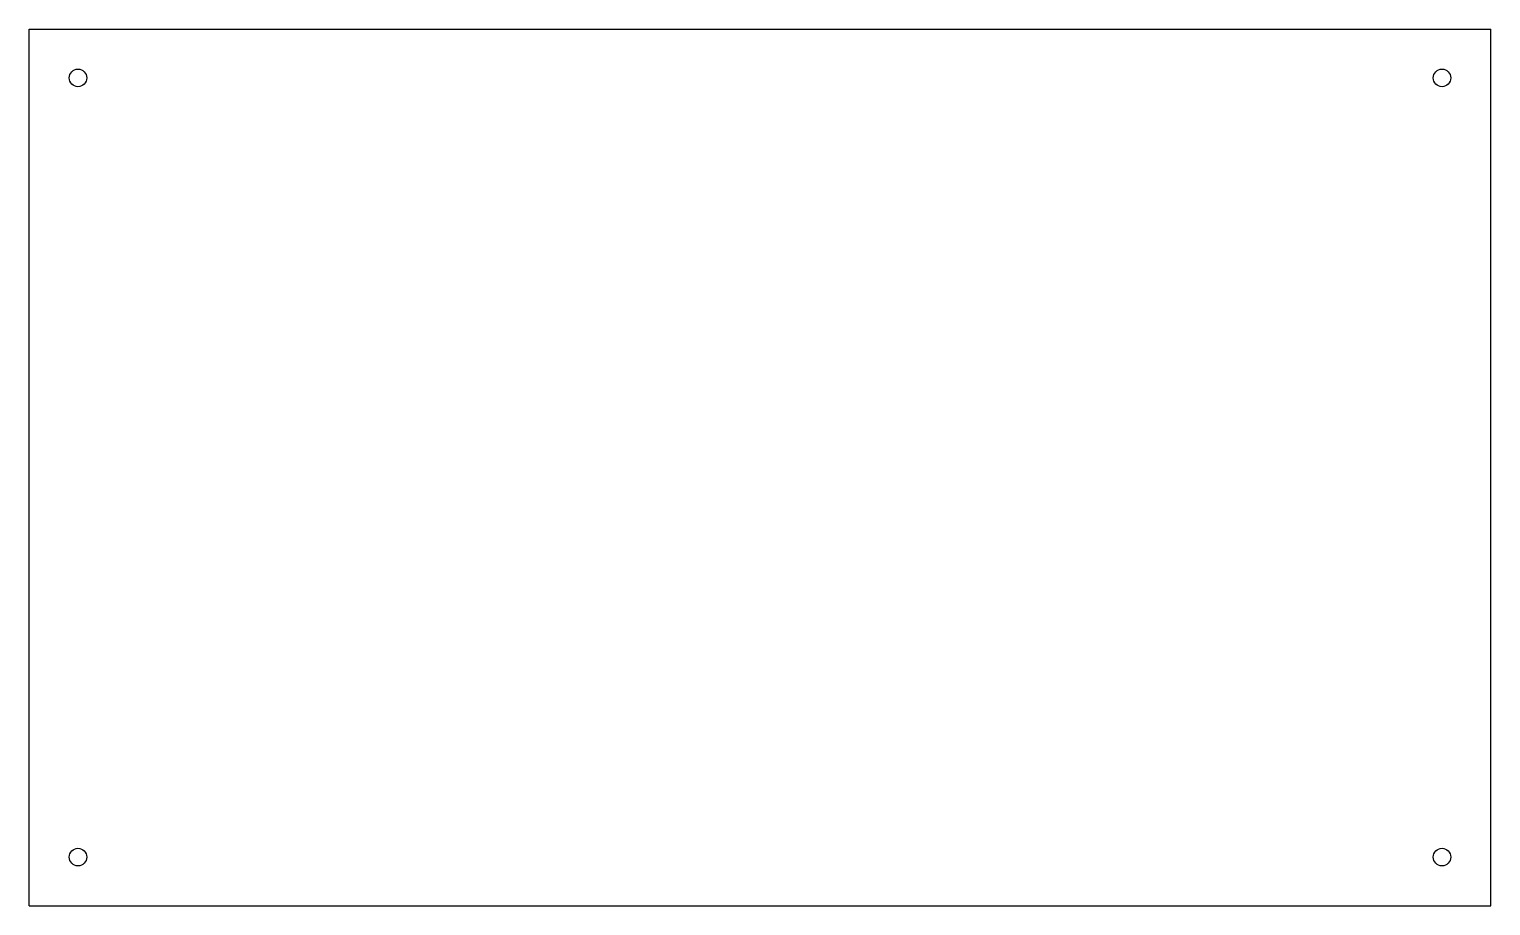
# Model space of a CAD drawing. Extents: x 0 to 300, y 0 to 180.
import ezdxf

# ---------------------------------------------------------------- set-up
doc = ezdxf.new("R2010")
doc.units = 0
doc.layers.get('0').update_dxf_attribs({"linetype": 'continuous'})

# ---------------------------------------------------------------- blocks, each defined once
blk = doc.blocks.new('CUT004')
at = {"color": 0}
for p, q in [((0, 0), (0, 180)), ((0, 180), (300, 180)), ((300, 0), (300, 180)), ((0, 0), (300, 0))]:
    blk.add_line(p, q, dxfattribs=at)
for centre in [(10, 170), (290, 170), (10, 10), (290, 10)]:
    blk.add_circle(centre, 1.8, dxfattribs=at)

msp = doc.modelspace()

# ---------------------------------------------------------------- block references
msp.add_blockref('CUT004', (0, 0))

doc.saveas('drawing.dxf')
